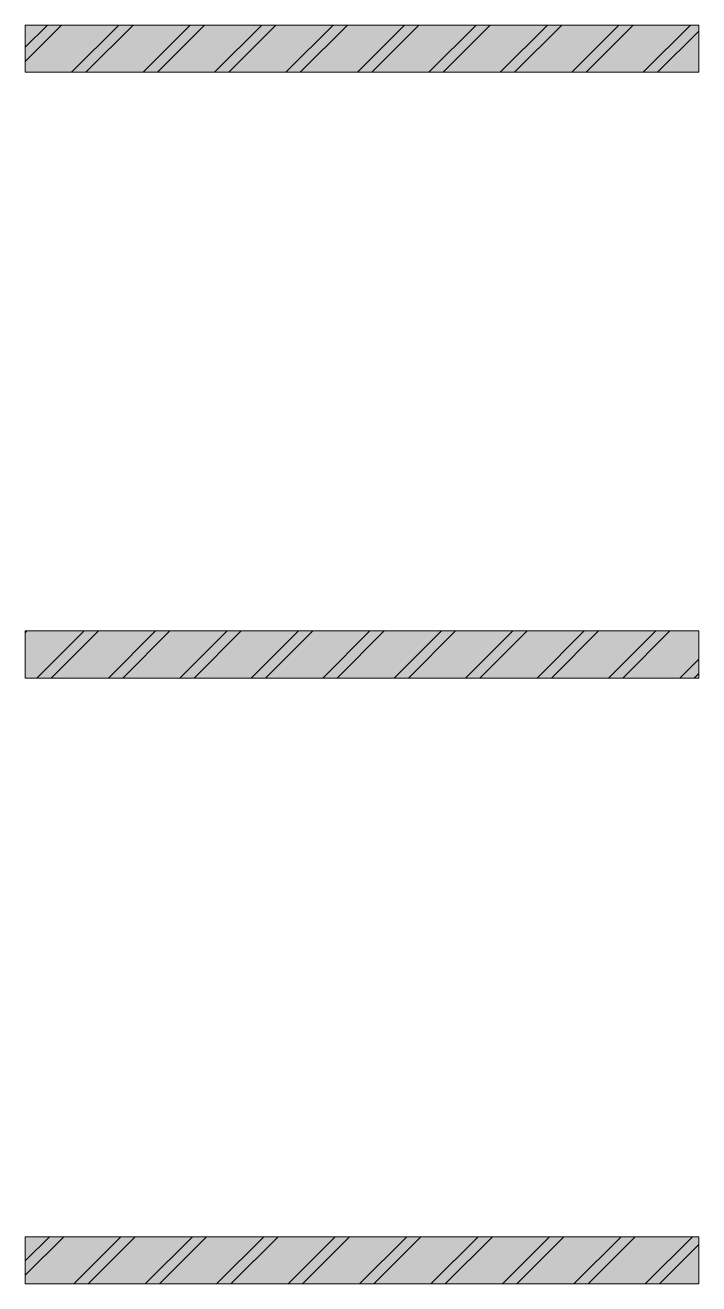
# Model space of a CAD drawing. Header units: millimetres. Extents: x 0 to 1189, y 0 to 841.
# Drawn here: x 979.78 to 999.78, y 388.55 to 425.95 of the extents above; entities that cross this region are included whole.
import ezdxf

# ---------------------------------------------------------------- set-up
doc = ezdxf.new("R2010")
doc.units = ezdxf.units.MM

msp = doc.modelspace()

# ---------------------------------------------------------------- hatches: boundary and pattern name
at = {"true_color": 0xaaaaff}
h = msp.add_hatch(color=161, dxfattribs=at)
h.dxf.hatch_style = 2
h.paths.add_polyline_path([(979.781497, 424.545419), (979.781497, 425.945421), (999.781527, 425.945421), (999.781527, 424.545419)])
at = {"true_color": 0x80ffff}
h = msp.add_hatch(color=131, dxfattribs=at)
h.dxf.hatch_style = 2
h.paths.add_polyline_path([(979.781497, 406.545392), (979.781497, 407.945394), (999.781527, 407.945394), (999.781527, 406.545392)])
at = {"true_color": 0x7b6544}
h = msp.add_hatch(color=37, dxfattribs=at)
h.dxf.hatch_style = 2
h.paths.add_polyline_path([(979.781497, 388.545364), (979.781497, 389.945366), (999.781527, 389.945366), (999.781527, 388.545364)])

# ---------------------------------------------------------------- linework, layer by layer
at = {"color": 7, "lineweight": 0}
for points in [[(979.781497, 424.86342), (980.863499, 425.945421)], [(979.781497, 425.28742), (980.439498, 425.945421)], [(999.781527, 425.945421), (979.781497, 425.945421)], [(979.781497, 425.945421), (979.781497, 424.545419)], [(981.160499, 424.545419), (982.560501, 425.945421)], [(981.5845, 424.545419), (982.984502, 425.945421)], [(983.281502, 424.545419), (984.681504, 425.945421)], [(983.706503, 424.545419), (985.106505, 425.945421)], [(985.403505, 424.545419), (986.803508, 425.945421)], [(985.827506, 424.545419), (987.227508, 425.945421)], [(987.524509, 424.545419), (988.924511, 425.945421)], [(987.948509, 424.545419), (989.348512, 425.945421)], [(989.645512, 424.545419), (991.045514, 425.945421)], [(990.070513, 424.545419), (991.470515, 425.945421)], [(991.767515, 424.545419), (993.167517, 425.945421)], [(992.191516, 424.545419), (993.591518, 425.945421)], [(993.888518, 424.545419), (995.288521, 425.945421)], [(994.312519, 424.545419), (995.712521, 425.945421)], [(996.009522, 424.545419), (997.409524, 425.945421)], [(996.434522, 424.545419), (997.834524, 425.945421)], [(998.131525, 424.545419), (999.531527, 425.945421)], [(998.555526, 424.545419), (999.781527, 425.771421)], [(999.781527, 424.545419), (999.781527, 425.945421)], [(979.781497, 424.545419), (999.781527, 424.545419)], [(979.781497, 407.893394), (979.834497, 407.945394)], [(999.781527, 407.945394), (979.781497, 407.945394)], [(979.781497, 407.945394), (979.781497, 406.545392)], [(980.131497, 406.545392), (981.5315, 407.945394)], [(980.555498, 406.545392), (981.9555, 407.945394)], [(982.252501, 406.545392), (983.652503, 407.945394)], [(982.676501, 406.545392), (984.076503, 407.945394)], [(984.373504, 406.545392), (985.773506, 407.945394)], [(984.797505, 406.545392), (986.197507, 407.945394)], [(986.495507, 406.545392), (987.895509, 407.945394)], [(986.919508, 406.545392), (988.31951, 407.945394)], [(988.61651, 406.545392), (990.016513, 407.945394)], [(989.040511, 406.545392), (990.440513, 407.945394)], [(990.737514, 406.545392), (992.137516, 407.945394)], [(991.161514, 406.545392), (992.561516, 407.945394)], [(992.858517, 406.545392), (994.258519, 407.945394)], [(993.283518, 406.545392), (994.68352, 407.945394)], [(994.98052, 406.545392), (996.380522, 407.945394)], [(995.404521, 406.545392), (996.804523, 407.945394)], [(997.101523, 406.545392), (998.501525, 407.945394)], [(997.525524, 406.545392), (998.925526, 407.945394)], [(999.781527, 406.545392), (999.781527, 407.945394)], [(999.222527, 406.545392), (999.781527, 407.104393)], [(979.781497, 406.545392), (999.781527, 406.545392)], [(999.647527, 406.545392), (999.781527, 406.679392)], [(979.781497, 388.801365), (980.925499, 389.945366)], [(979.781497, 389.225365), (980.501498, 389.945366)], [(999.781527, 389.945366), (979.781497, 389.945366)], [(979.781497, 389.945366), (979.781497, 388.545364)], [(981.222499, 388.545364), (982.622501, 389.945366)], [(981.6475, 388.545364), (983.047502, 389.945366)], [(983.344502, 388.545364), (984.744504, 389.945366)], [(983.768503, 388.545364), (985.168505, 389.945366)], [(985.465506, 388.545364), (986.865508, 389.945366)], [(985.889506, 388.545364), (987.289508, 389.945366)], [(987.586509, 388.545364), (988.986511, 389.945366)], [(988.011509, 388.545364), (989.411512, 389.945366)], [(989.708512, 388.545364), (991.108514, 389.945366)], [(990.132513, 388.545364), (991.532515, 389.945366)], [(991.829515, 388.545364), (993.229517, 389.945366)], [(992.253516, 388.545364), (993.653518, 389.945366)], [(993.950519, 388.545364), (995.350521, 389.945366)], [(994.375519, 388.545364), (995.775521, 389.945366)], [(996.072522, 388.545364), (997.472524, 389.945366)], [(996.496522, 388.545364), (997.896525, 389.945366)], [(998.193525, 388.545364), (999.593527, 389.945366)], [(998.617526, 388.545364), (999.781527, 389.709366)], [(999.781527, 388.545364), (999.781527, 389.945366)], [(979.781497, 388.545364), (999.781527, 388.545364)]]:
    msp.add_lwpolyline(points, dxfattribs=at)

doc.saveas('drawing.dxf')
